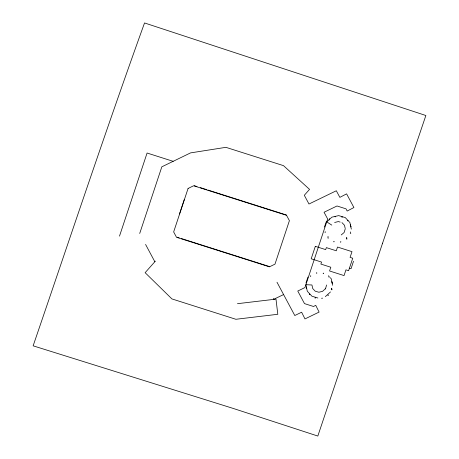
<?xml version="1.0" encoding="UTF-8"?>
<svg xmlns="http://www.w3.org/2000/svg" width="459" height="459" viewBox="0 0 459 459"><rect width="100%" height="100%" fill="white"/><g stroke="black" fill="none" stroke-linecap="round" stroke-linejoin="round"><path stroke-width="0.69" d="M325.448 288.963L326.59 284.993M119.495 236.133L147.081 153.025L173.152 161.327M139.702 233.47L161.826 166.818L190.548 152.893L225.897 147.333L283.496 165.647L309.544 189.378L304.311 195.282L308.982 204.014L336.321 190.755L339.861 197.37L346.597 193.864L353.912 207.537L347.176 211.042L345.994 208.839L337.004 205.976L324.054 212.253L327.669 219.012L304.942 287.558L297.765 291.035L304.489 303.611L313.48 306.474L315.758 305.367L319.103 312.08L304.977 318.925L301.632 312.212L294.798 315.522L276.989 282.228M179.492 213.974L184.225 199.711M305.998 282.974L307.943 277.116M326.395 221.462L324.421 227.05M315.086 297.713L315.075 298.161L315.545 297.862M323.119 273.403L323.595 273.105L323.584 273.553M333.733 241.4L333.934 241.916L334.192 241.549M341.812 217.107L342.07 216.734L342.271 217.256M353.516 261.257L351.049 268.693L349.437 268.182M155.36 261.142L145.13 272.68L171.918 298.918L235.886 319.28L277.804 314.289L275.985 299.119L237.464 303.686M325.42 288.688L322.591 291.327L318.873 292.234L315.258 291.207L312.722 288.539L311.948 284.993L305.889 284.695L307.312 291.258L311.948 296.216L317.886 298M325.339 296.64L330.503 291.93M347.503 220.595L347.916 220.4L347.83 220.951M328.501 238.06L327.938 238.089L328.036 236.351M309.521 294.024L309.435 294.575L309.848 294.38M329.149 277.242L329.384 276.857L328.822 276.886L328.696 275.652M341.249 234.928L344.101 232.535L345.271 228.811M283.593 294.569L273.547 299.388L273.444 298.384M334.628 222.477L338.346 221.571L340.153 222.087M325.253 231.761L324.897 232.191L325.351 232.231M350.653 226.425L351.152 226.677L350.751 226.895L350.538 224.795M306.687 288.556L306.187 288.304L306.589 288.086L306.48 287.013M332.081 283.18L332.482 282.962L331.977 282.71L331.863 281.539M350.257 233.488L350.785 233.287L350.297 231.921M194.272 185.694L197.009 186.561M200.422 187.651L206.573 189.607M207.938 190.037L286.514 215.03M177.174 237.211L179.222 237.86M181.271 238.514L269.41 266.541M341.961 222.604L344.497 225.266L345.139 228.221M329.16 220.01L329.132 219.454L329.522 219.689L329.413 218.61M310.841 276.008L310.284 275.922L310.479 276.329M328.191 294.936L328.386 295.344L327.829 295.257M330.296 277.718L331.226 278.756L332.649 285.297M145.572 244.435L154.832 261.739M351.33 229.116L349.901 222.546L345.271 217.589L338.673 215.61L331.88 217.164L326.716 221.875L331.8 225.117M335.569 216.791L335.133 216.441L335.093 216.889M340.911 241.761L340.653 242.26L340.435 241.864M316.882 273.099L316.664 272.709L316.406 273.203M322.264 298.063L322.006 298.557L321.788 298.166M346.723 237.475L346.872 239.202L346.361 237.796M331.639 288.206L332.052 289.784L331.599 289.772L331.484 288.665M382.565 243.201L317.823 436.05L233.086 408.39L33.134 345.822C70.003 238.106 105.92 130.058 144.539 22.95L425.866 115.513L382.565 243.201M188.087 188.454L173.657 231.933L176.52 237.286L269.444 266.834L274.975 264.149L289.405 220.67L286.542 215.317L193.618 185.769L188.087 188.454M315.327 246.317L311.185 258.784L321.547 262.083L320.887 264.074L330.819 267.241L329.579 270.982L344.043 275.584L345.948 269.852L348.599 270.695L352.736 258.228L350.085 257.384L351.99 251.652L337.526 247.045L336.286 250.786L326.349 247.619L325.683 249.616L315.327 246.317"/></g></svg>
